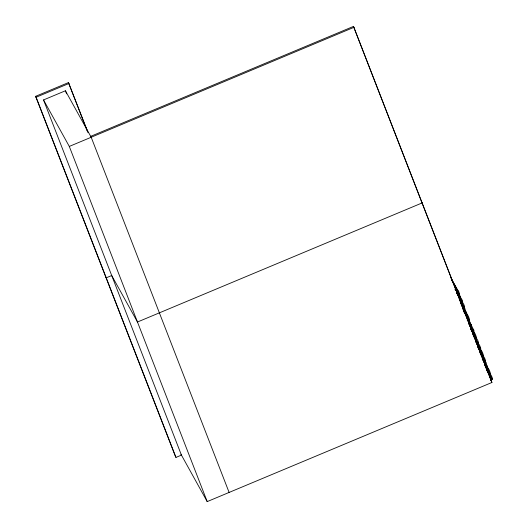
<?xml version="1.0" encoding="UTF-8"?>
<svg xmlns="http://www.w3.org/2000/svg" width="528" height="528" viewBox="0 0 528 528"><rect width="100%" height="100%" fill="white"/><g stroke="black" fill="none" stroke-linecap="round" stroke-linejoin="round"><path stroke-width="0.79" d="M463.868 306.649L466.633 313.665L460.673 303.455M468.514 318.622L471.346 325.598L469.313 322.621M484.387 359.806L485.984 362.683L487.549 367.541L482.394 358.769M459.149 298.907L463.934 307.54C465.802 308.517 462.851 301 462.191 303.052L457.004 293.693M470.771 328.838L475.556 337.471C477.365 338.554 474.507 330.917 473.814 332.983L469.029 324.35M457.69 292.69C461.188 302.009 459.103 288.394 457.545 291.08M456.826 292.921L461.611 301.554C465.082 301.897 456.37 292.736 457.472 292.75M465.062 308.807L464.515 309.038L460.126 301.118M468.587 319.513C470.389 320.516 467.524 312.965 466.844 315.025L461.657 305.672M469.709 320.78L469.161 321.011M468.448 322.852L473.233 331.485C476.751 331.914 467.947 322.588 469.095 322.681M472.692 334.105L477.88 343.457C479.695 344.467 476.81 336.91 476.137 338.969L470.554 328.891M475.418 340.811L480.209 349.444C482.018 350.473 479.14 342.896 478.46 344.956L473.279 335.597M477.741 346.797L482.533 355.43C484.381 356.393 481.47 348.902 480.784 350.942L475.999 342.309M479.668 352.064L484.856 361.416C486.684 362.399 483.78 354.875 483.113 356.928L477.926 347.569M485.984 362.683L485.437 362.914L480.249 353.562M484.315 364.036L489.502 373.388C491.363 374.365 488.42 366.848 487.76 368.9L482.176 358.822M229.112 492.439L91.199 137.26L65.426 90.77L43.527 99.937L181.441 455.116L175.969 457.406L175.461 456.496L35.607 96.327L68.462 82.579L88.064 132.673M35.607 96.327L36.115 97.238L68.963 83.49M90.691 136.349L353.496 26.4L491.918 382.49L207.207 501.6L180.939 454.199M43.527 99.937L69.293 146.421L353.998 27.311M455.03 289.397C456.694 287.681 457.664 289.978 455.222 289.898M455.189 289.76L456.707 289.126M455.598 290.446L457.057 289.832L491.924 379.625L490.413 380.259M456.76 293.436L458.218 292.822M467.221 320.371L468.679 319.763L462.601 308.722M468.382 323.367L469.847 322.753M489.304 377.243L490.763 376.629L485.628 367.376M491.825 379.375C493.647 380.437 490.756 372.821 490.083 374.887L484.895 365.528M452.364 281.219L452.542 281.681M453.697 283.767L453.526 283.312M453.882 283.972L454.093 284.48M455.393 286.704L455.605 287.212M455.248 286.539L455.037 286.031M450.516 277.18L458.093 290.849M451.737 279.919L457.723 290.717M451.532 279.86L457.057 289.832M457.842 291.74L459.835 295.337M459.617 295.396L460.416 296.835M459.248 295.264L460.04 296.703M460.561 298.445L462.158 301.323M461.142 299.944L462.739 302.821M461.182 300.247L461.98 301.686M461.571 301.25L462.37 302.689M463.287 305.151L464.482 307.309M463.894 307.237L464.693 308.675M466.013 311.857L466.825 313.368M465.795 311.916L467.392 314.794M466.224 313.223L467.023 314.662M467.537 316.404L469.135 319.282M466.165 314.609L466.963 316.048M467.762 317.493L468.956 319.651M468.541 319.209L469.339 320.648M464.376 312.371L467.966 318.853M470.659 323.829L471.471 325.34M467.069 317.744L467.861 319.176M470.837 324.608L472.039 326.766M470.87 325.195L471.669 326.634M472.184 328.376L473.781 331.254M472.771 329.875L474.362 332.752M473.194 331.181L473.992 332.62M474.91 335.082L476.104 337.24M475.49 336.58L476.685 338.738M475.517 337.161L476.315 338.606M477.629 341.788L478.427 343.226M477.418 341.847L479.008 344.725M477.84 343.154L478.639 344.593M479.556 347.054L480.751 349.213M479.741 347.833L481.331 350.711M480.163 349.14L480.962 350.579M481.081 351.602L483.074 355.199M481.661 353.1L483.661 356.697M482.486 355.126L483.285 356.565M483.806 358.307L485.404 361.185M484.816 361.112L485.615 362.551M486.532 365.013L487.74 367.244M487.106 366.511L488.308 368.669M487.139 367.099L487.931 368.537M488.849 370.999L490.05 373.157M488.638 371.059L490.631 374.656M489.073 372.082L489.872 373.52M490.776 376.266L492.373 379.144M486.4 369.653L488.374 373.217M488.638 373.619L490.228 376.497M491.918 382.49L421.681 201.993L422.182 202.904L137.478 322.014L111.712 275.53L106.234 277.82L105.732 276.91M353.496 26.4L421.377 201.227M463.703 311.23L464.581 313.474M68.462 82.579L87.556 131.762M65.426 90.77L66.62 93.839M69.293 146.421L207.207 501.6M36.115 97.238L175.969 457.406"/></g></svg>
